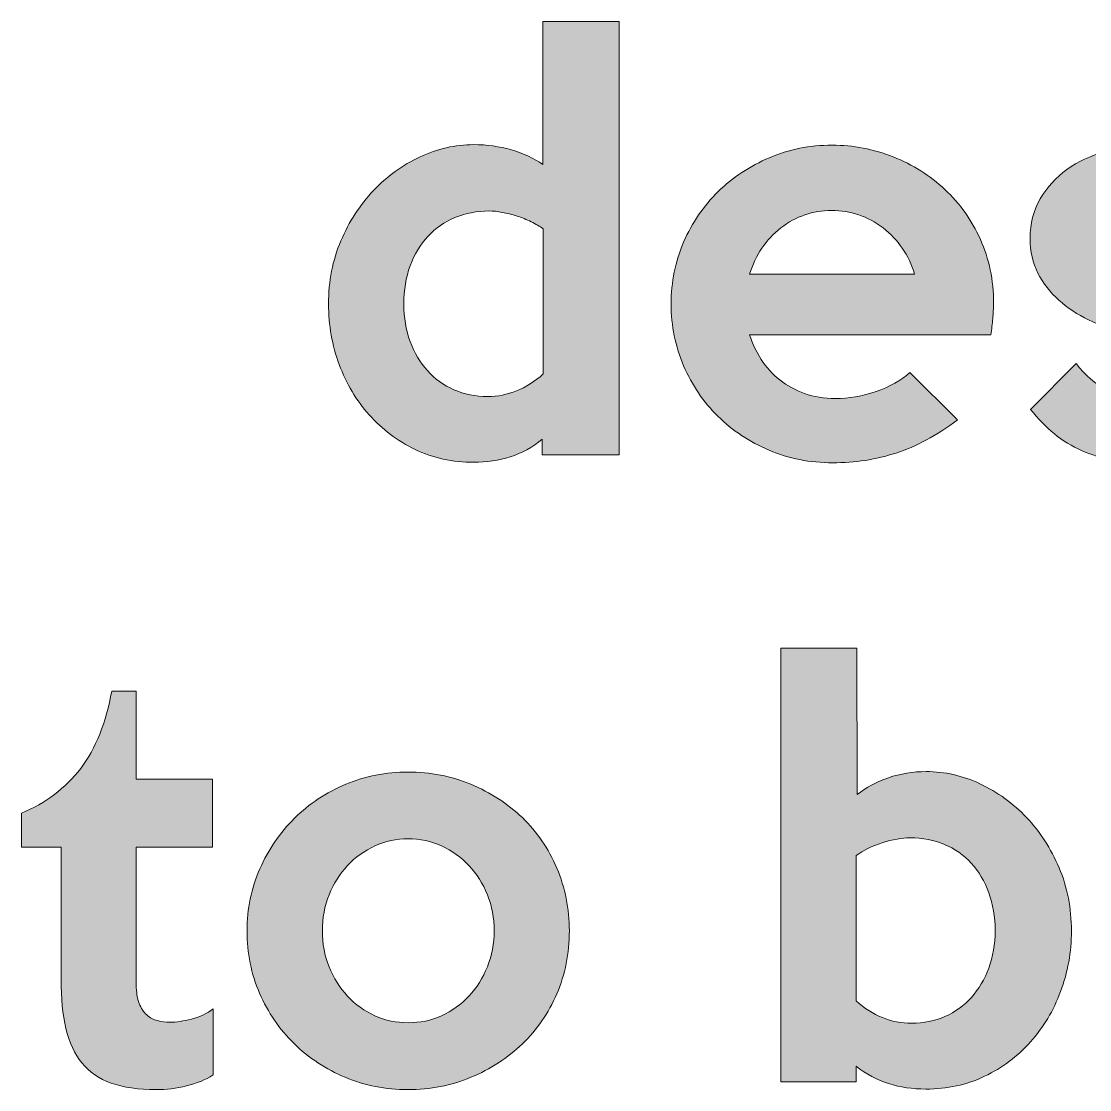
# Model space of a CAD drawing. Header units: inches. Extents: x -195 to 784, y 103 to 204.
# Drawn here: x 377.55 to 387.78, y 122.42 to 132.64 of the extents above; entities that cross this region are included whole.
import ezdxf

# ---------------------------------------------------------------- set-up
doc = ezdxf.new("R2010")
doc.units = ezdxf.units.IN
doc.header["$MEASUREMENT"] = 0
doc.layers.add('Layer 1', color=7, linetype='Continuous')

# ---------------------------------------------------------------- blocks, each defined once
blk = doc.blocks.new('block 14')
at = {"layer": 'Layer 1', "true_color": 0xffffff}
h = blk.add_hatch(color=7, dxfattribs=at)
h.dxf.hatch_style = 2
edge = h.paths.add_edge_path()
edge.add_spline(control_points=[(383.271, 128.493), (383.271, 128.493), (382.536, 128.493), (382.536, 128.493), (382.536, 128.493), (382.536, 128.643), (382.536, 128.643), (382.443, 128.566), (382.341, 128.51), (382.231, 128.475), (382.121, 128.44), (382.004, 128.423), (381.881, 128.423), (381.678, 128.423), (381.491, 128.463), (381.321, 128.545), (381.151, 128.627), (381.004, 128.737), (380.881, 128.876), (380.757, 129.014), (380.662, 129.175), (380.594, 129.358), (380.526, 129.541), (380.491, 129.735), (380.491, 129.938), (380.491, 130.155), (380.53, 130.356), (380.609, 130.541), (380.687, 130.726), (380.792, 130.886), (380.921, 131.023), (381.051, 131.16), (381.199, 131.267), (381.367, 131.346), (381.533, 131.424), (381.705, 131.463), (381.881, 131.463), (382.005, 131.463), (382.125, 131.446), (382.242, 131.413), (382.358, 131.379), (382.458, 131.333), (382.542, 131.273), (382.542, 131.273), (382.542, 132.643), (382.542, 132.643), (382.542, 132.643), (383.272, 132.643), (383.272, 132.643), (383.272, 132.643), (383.272, 128.493), (383.272, 128.493), (383.272, 128.493), (383.271, 128.493), (383.271, 128.493)], knot_values=[0, 0, 0, 0, 1, 1, 1, 2, 2, 2, 3, 3, 3, 4, 4, 4, 5, 5, 5, 6, 6, 6, 7, 7, 7, 8, 8, 8, 9, 9, 9, 10, 10, 10, 11, 11, 11, 12, 12, 12, 13, 13, 13, 14, 14, 14, 15, 15, 15, 16, 16, 16, 17, 17, 17, 18, 18, 18, 18], degree=3, periodic=1)
edge = h.paths.add_edge_path()
edge.add_spline(control_points=[(382.546, 129.268), (382.546, 129.268), (382.546, 130.658), (382.546, 130.658), (382.512, 130.681), (382.474, 130.703), (382.43, 130.725), (382.387, 130.747), (382.342, 130.765), (382.295, 130.78), (382.248, 130.795), (382.201, 130.806), (382.154, 130.815), (382.108, 130.824), (382.066, 130.828), (382.029, 130.828), (381.909, 130.828), (381.8, 130.806), (381.7, 130.765), (381.602, 130.723), (381.516, 130.664), (381.442, 130.585), (381.369, 130.506), (381.312, 130.413), (381.272, 130.302), (381.232, 130.193), (381.211, 130.071), (381.211, 129.937), (381.211, 129.808), (381.232, 129.688), (381.272, 129.58), (381.312, 129.472), (381.367, 129.378), (381.438, 129.3), (381.507, 129.221), (381.592, 129.16), (381.691, 129.117), (381.79, 129.074), (381.898, 129.052), (382.014, 129.052), (382.205, 129.053), (382.382, 129.124), (382.546, 129.268)], knot_values=[0, 0, 0, 0, 1, 1, 1, 2, 2, 2, 3, 3, 3, 4, 4, 4, 5, 5, 5, 6, 6, 6, 7, 7, 7, 8, 8, 8, 9, 9, 9, 10, 10, 10, 11, 11, 11, 12, 12, 12, 13, 13, 13, 14, 14, 14, 14], degree=3, periodic=1)
h = blk.add_hatch(color=7, dxfattribs=at)
h.dxf.hatch_style = 2
edge = h.paths.add_edge_path()
edge.add_spline(control_points=[(386.856, 129.943), (386.856, 129.896), (386.853, 129.848), (386.848, 129.798), (386.844, 129.748), (386.838, 129.696), (386.831, 129.643), (386.831, 129.643), (384.521, 129.643), (384.521, 129.643), (384.548, 129.56), (384.585, 129.48), (384.633, 129.406), (384.681, 129.331), (384.741, 129.266), (384.811, 129.211), (384.881, 129.156), (384.96, 129.112), (385.048, 129.08), (385.137, 129.049), (385.234, 129.033), (385.341, 129.033), (385.471, 129.033), (385.601, 129.055), (385.731, 129.1), (385.861, 129.145), (385.969, 129.206), (386.056, 129.283), (386.056, 129.283), (386.511, 128.828), (386.511, 128.828), (386.311, 128.678), (386.115, 128.572), (385.923, 128.511), (385.731, 128.449), (385.529, 128.418), (385.316, 128.418), (385.099, 128.418), (384.896, 128.458), (384.708, 128.538), (384.52, 128.619), (384.357, 128.726), (384.218, 128.863), (384.079, 129), (383.97, 129.161), (383.89, 129.346), (383.81, 129.531), (383.77, 129.728), (383.77, 129.938), (383.77, 130.148), (383.81, 130.346), (383.89, 130.531), (383.97, 130.716), (384.08, 130.876), (384.22, 131.014), (384.36, 131.15), (384.524, 131.258), (384.711, 131.338), (384.898, 131.418), (385.097, 131.458), (385.311, 131.458), (385.514, 131.458), (385.709, 131.421), (385.895, 131.346), (386.082, 131.271), (386.247, 131.167), (386.39, 131.034), (386.534, 130.9), (386.647, 130.741), (386.73, 130.556), (386.814, 130.371), (386.856, 130.166), (386.856, 129.943)], knot_values=[0, 0, 0, 0, 1, 1, 1, 2, 2, 2, 3, 3, 3, 4, 4, 4, 5, 5, 5, 6, 6, 6, 7, 7, 7, 8, 8, 8, 9, 9, 9, 10, 10, 10, 11, 11, 11, 12, 12, 12, 13, 13, 13, 14, 14, 14, 15, 15, 15, 16, 16, 16, 17, 17, 17, 18, 18, 18, 19, 19, 19, 20, 20, 20, 21, 21, 21, 22, 22, 22, 23, 23, 23, 24, 24, 24, 24], degree=3, periodic=1)
edge = h.paths.add_edge_path()
edge.add_spline(control_points=[(386.101, 130.223), (386.044, 130.407), (385.943, 130.554), (385.798, 130.666), (385.654, 130.777), (385.489, 130.833), (385.306, 130.833), (385.126, 130.833), (384.964, 130.777), (384.821, 130.666), (384.678, 130.554), (384.578, 130.407), (384.521, 130.223), (384.521, 130.223), (386.101, 130.223), (386.101, 130.223)], knot_values=[0, 0, 0, 0, 1, 1, 1, 2, 2, 2, 3, 3, 3, 4, 4, 4, 5, 5, 5, 5], degree=3, periodic=1)
h = blk.add_hatch(color=7, dxfattribs=at)
h.dxf.hatch_style = 2
edge = h.paths.add_edge_path()
edge.add_spline(control_points=[(389.426, 129.303), (389.426, 129.159), (389.392, 129.032), (389.325, 128.92), (389.259, 128.809), (389.172, 128.715), (389.065, 128.64), (388.959, 128.565), (388.838, 128.509), (388.705, 128.471), (388.571, 128.432), (388.439, 128.413), (388.309, 128.413), (388.088, 128.413), (387.885, 128.453), (387.699, 128.535), (387.514, 128.617), (387.352, 128.748), (387.211, 128.928), (387.211, 128.928), (387.646, 129.368), (387.646, 129.368), (387.732, 129.258), (387.832, 129.172), (387.946, 129.11), (388.059, 129.049), (388.181, 129.018), (388.311, 129.018), (388.424, 129.018), (388.519, 129.039), (388.594, 129.08), (388.668, 129.122), (388.706, 129.185), (388.706, 129.268), (388.706, 129.355), (388.652, 129.427), (388.546, 129.486), (388.439, 129.544), (388.289, 129.601), (388.096, 129.658), (387.983, 129.691), (387.872, 129.734), (387.766, 129.785), (387.659, 129.837), (387.564, 129.9), (387.481, 129.975), (387.398, 130.05), (387.331, 130.136), (387.281, 130.233), (387.231, 130.329), (387.206, 130.441), (387.206, 130.567), (387.206, 130.707), (387.238, 130.833), (387.303, 130.945), (387.368, 131.056), (387.454, 131.15), (387.559, 131.225), (387.664, 131.3), (387.784, 131.357), (387.918, 131.397), (388.051, 131.437), (388.186, 131.457), (388.324, 131.457), (388.765, 131.457), (389.125, 131.29), (389.406, 130.957), (389.406, 130.957), (388.976, 130.522), (388.976, 130.522), (388.893, 130.626), (388.797, 130.707), (388.69, 130.768), (388.584, 130.828), (388.467, 130.857), (388.34, 130.857), (388.297, 130.857), (388.251, 130.852), (388.203, 130.84), (388.154, 130.828), (388.109, 130.812), (388.068, 130.79), (388.026, 130.768), (387.992, 130.74), (387.965, 130.705), (387.939, 130.67), (387.926, 130.631), (387.926, 130.587), (387.926, 130.51), (387.976, 130.444), (388.078, 130.388), (388.18, 130.331), (388.325, 130.274), (388.515, 130.217), (388.639, 130.181), (388.756, 130.134), (388.865, 130.078), (388.976, 130.021), (389.072, 129.955), (389.155, 129.88), (389.239, 129.805), (389.304, 129.72), (389.353, 129.625), (389.401, 129.531), (389.426, 129.423), (389.426, 129.303)], knot_values=[0, 0, 0, 0, 1, 1, 1, 2, 2, 2, 3, 3, 3, 4, 4, 4, 5, 5, 5, 6, 6, 6, 7, 7, 7, 8, 8, 8, 9, 9, 9, 10, 10, 10, 11, 11, 11, 12, 12, 12, 13, 13, 13, 14, 14, 14, 15, 15, 15, 16, 16, 16, 17, 17, 17, 18, 18, 18, 19, 19, 19, 20, 20, 20, 21, 21, 21, 22, 22, 22, 23, 23, 23, 24, 24, 24, 25, 25, 25, 26, 26, 26, 27, 27, 27, 28, 28, 28, 29, 29, 29, 30, 30, 30, 31, 31, 31, 32, 32, 32, 33, 33, 33, 34, 34, 34, 35, 35, 35, 35], degree=3, periodic=1)
at = {"layer": 'Layer 1', "lineweight": 0}
for points, knots in [([(383.271, 128.493), (383.271, 128.493), (382.536, 128.493), (382.536, 128.493), (382.536, 128.493), (382.536, 128.643), (382.536, 128.643), (382.443, 128.566), (382.341, 128.51), (382.231, 128.475), (382.121, 128.44), (382.004, 128.423), (381.881, 128.423), (381.678, 128.423), (381.491, 128.463), (381.321, 128.545), (381.151, 128.627), (381.004, 128.737), (380.881, 128.876), (380.757, 129.014), (380.662, 129.175), (380.594, 129.358), (380.526, 129.541), (380.491, 129.735), (380.491, 129.938), (380.491, 130.155), (380.53, 130.356), (380.609, 130.541), (380.687, 130.726), (380.792, 130.886), (380.921, 131.023), (381.051, 131.16), (381.199, 131.267), (381.367, 131.346), (381.533, 131.424), (381.705, 131.463), (381.881, 131.463), (382.005, 131.463), (382.125, 131.446), (382.242, 131.413), (382.358, 131.379), (382.458, 131.333), (382.542, 131.273), (382.542, 131.273), (382.542, 132.643), (382.542, 132.643), (382.542, 132.643), (383.272, 132.643), (383.272, 132.643), (383.272, 132.643), (383.272, 128.493), (383.272, 128.493), (383.272, 128.493), (383.271, 128.493), (383.271, 128.493)], [0, 0, 0, 0, 1, 1, 1, 2, 2, 2, 3, 3, 3, 4, 4, 4, 5, 5, 5, 6, 6, 6, 7, 7, 7, 8, 8, 8, 9, 9, 9, 10, 10, 10, 11, 11, 11, 12, 12, 12, 13, 13, 13, 14, 14, 14, 15, 15, 15, 16, 16, 16, 17, 17, 17, 18, 18, 18, 18]), ([(386.856, 129.943), (386.856, 129.896), (386.853, 129.848), (386.848, 129.798), (386.844, 129.748), (386.838, 129.696), (386.831, 129.643), (386.831, 129.643), (384.521, 129.643), (384.521, 129.643), (384.548, 129.56), (384.585, 129.48), (384.633, 129.406), (384.681, 129.331), (384.741, 129.266), (384.811, 129.211), (384.881, 129.156), (384.96, 129.112), (385.048, 129.08), (385.137, 129.049), (385.234, 129.033), (385.341, 129.033), (385.471, 129.033), (385.601, 129.055), (385.731, 129.1), (385.861, 129.145), (385.969, 129.206), (386.056, 129.283), (386.056, 129.283), (386.511, 128.828), (386.511, 128.828), (386.311, 128.678), (386.115, 128.572), (385.923, 128.511), (385.731, 128.449), (385.529, 128.418), (385.316, 128.418), (385.099, 128.418), (384.896, 128.458), (384.708, 128.538), (384.52, 128.619), (384.357, 128.726), (384.218, 128.863), (384.079, 129), (383.97, 129.161), (383.89, 129.346), (383.81, 129.531), (383.77, 129.728), (383.77, 129.938), (383.77, 130.148), (383.81, 130.346), (383.89, 130.531), (383.97, 130.716), (384.08, 130.876), (384.22, 131.014), (384.36, 131.15), (384.524, 131.258), (384.711, 131.338), (384.898, 131.418), (385.097, 131.458), (385.311, 131.458), (385.514, 131.458), (385.709, 131.421), (385.895, 131.346), (386.082, 131.271), (386.247, 131.167), (386.39, 131.034), (386.534, 130.9), (386.647, 130.741), (386.73, 130.556), (386.814, 130.371), (386.856, 130.166), (386.856, 129.943)], [0, 0, 0, 0, 1, 1, 1, 2, 2, 2, 3, 3, 3, 4, 4, 4, 5, 5, 5, 6, 6, 6, 7, 7, 7, 8, 8, 8, 9, 9, 9, 10, 10, 10, 11, 11, 11, 12, 12, 12, 13, 13, 13, 14, 14, 14, 15, 15, 15, 16, 16, 16, 17, 17, 17, 18, 18, 18, 19, 19, 19, 20, 20, 20, 21, 21, 21, 22, 22, 22, 23, 23, 23, 24, 24, 24, 24]), ([(389.426, 129.303), (389.426, 129.159), (389.392, 129.032), (389.325, 128.92), (389.259, 128.809), (389.172, 128.715), (389.065, 128.64), (388.959, 128.565), (388.838, 128.509), (388.705, 128.471), (388.571, 128.432), (388.439, 128.413), (388.309, 128.413), (388.088, 128.413), (387.885, 128.453), (387.699, 128.535), (387.514, 128.617), (387.352, 128.748), (387.211, 128.928), (387.211, 128.928), (387.646, 129.368), (387.646, 129.368), (387.732, 129.258), (387.832, 129.172), (387.946, 129.11), (388.059, 129.049), (388.181, 129.018), (388.311, 129.018), (388.424, 129.018), (388.519, 129.039), (388.594, 129.08), (388.668, 129.122), (388.706, 129.185), (388.706, 129.268), (388.706, 129.355), (388.652, 129.427), (388.546, 129.486), (388.439, 129.544), (388.289, 129.601), (388.096, 129.658), (387.983, 129.691), (387.872, 129.734), (387.766, 129.785), (387.659, 129.837), (387.564, 129.9), (387.481, 129.975), (387.398, 130.05), (387.331, 130.136), (387.281, 130.233), (387.231, 130.329), (387.206, 130.441), (387.206, 130.567), (387.206, 130.707), (387.238, 130.833), (387.303, 130.945), (387.368, 131.056), (387.454, 131.15), (387.559, 131.225), (387.664, 131.3), (387.784, 131.357), (387.918, 131.397), (388.051, 131.437), (388.186, 131.457), (388.324, 131.457), (388.765, 131.457), (389.125, 131.29), (389.406, 130.957), (389.406, 130.957), (388.976, 130.522), (388.976, 130.522), (388.893, 130.626), (388.797, 130.707), (388.69, 130.768), (388.584, 130.828), (388.467, 130.857), (388.34, 130.857), (388.297, 130.857), (388.251, 130.852), (388.203, 130.84), (388.154, 130.828), (388.109, 130.812), (388.068, 130.79), (388.026, 130.768), (387.992, 130.74), (387.965, 130.705), (387.939, 130.67), (387.926, 130.631), (387.926, 130.587), (387.926, 130.51), (387.976, 130.444), (388.078, 130.388), (388.18, 130.331), (388.325, 130.274), (388.515, 130.217), (388.639, 130.181), (388.756, 130.134), (388.865, 130.078), (388.976, 130.021), (389.072, 129.955), (389.155, 129.88), (389.239, 129.805), (389.304, 129.72), (389.353, 129.625), (389.401, 129.531), (389.426, 129.423), (389.426, 129.303)], [0, 0, 0, 0, 1, 1, 1, 2, 2, 2, 3, 3, 3, 4, 4, 4, 5, 5, 5, 6, 6, 6, 7, 7, 7, 8, 8, 8, 9, 9, 9, 10, 10, 10, 11, 11, 11, 12, 12, 12, 13, 13, 13, 14, 14, 14, 15, 15, 15, 16, 16, 16, 17, 17, 17, 18, 18, 18, 19, 19, 19, 20, 20, 20, 21, 21, 21, 22, 22, 22, 23, 23, 23, 24, 24, 24, 25, 25, 25, 26, 26, 26, 27, 27, 27, 28, 28, 28, 29, 29, 29, 30, 30, 30, 31, 31, 31, 32, 32, 32, 33, 33, 33, 34, 34, 34, 35, 35, 35, 35]), ([(382.546, 129.268), (382.546, 129.268), (382.546, 130.658), (382.546, 130.658), (382.512, 130.681), (382.474, 130.703), (382.43, 130.725), (382.387, 130.747), (382.342, 130.765), (382.295, 130.78), (382.248, 130.795), (382.201, 130.806), (382.154, 130.815), (382.108, 130.824), (382.066, 130.828), (382.029, 130.828), (381.909, 130.828), (381.8, 130.806), (381.7, 130.765), (381.602, 130.723), (381.516, 130.664), (381.442, 130.585), (381.369, 130.506), (381.312, 130.413), (381.272, 130.302), (381.232, 130.193), (381.211, 130.071), (381.211, 129.937), (381.211, 129.808), (381.232, 129.688), (381.272, 129.58), (381.312, 129.472), (381.367, 129.378), (381.438, 129.3), (381.507, 129.221), (381.592, 129.16), (381.691, 129.117), (381.79, 129.074), (381.898, 129.052), (382.014, 129.052), (382.205, 129.053), (382.382, 129.124), (382.546, 129.268)], [0, 0, 0, 0, 1, 1, 1, 2, 2, 2, 3, 3, 3, 4, 4, 4, 5, 5, 5, 6, 6, 6, 7, 7, 7, 8, 8, 8, 9, 9, 9, 10, 10, 10, 11, 11, 11, 12, 12, 12, 13, 13, 13, 14, 14, 14, 14]), ([(386.101, 130.223), (386.044, 130.407), (385.943, 130.554), (385.798, 130.666), (385.654, 130.777), (385.489, 130.833), (385.306, 130.833), (385.126, 130.833), (384.964, 130.777), (384.821, 130.666), (384.678, 130.554), (384.578, 130.407), (384.521, 130.223), (384.521, 130.223), (386.101, 130.223), (386.101, 130.223)], [0, 0, 0, 0, 1, 1, 1, 2, 2, 2, 3, 3, 3, 4, 4, 4, 5, 5, 5, 5])]:
    blk.add_open_spline(points, degree=3, knots=knots, dxfattribs=at)
blk = doc.blocks.new('block 15')
at = {"layer": 'Layer 1', "true_color": 0xffffff}
h = blk.add_hatch(color=7, dxfattribs=at)
h.dxf.hatch_style = 2
edge = h.paths.add_edge_path()
edge.add_spline(control_points=[(387.601, 123.938), (387.601, 123.734), (387.567, 123.541), (387.498, 123.358), (387.43, 123.174), (387.333, 123.013), (387.21, 122.875), (387.087, 122.737), (386.939, 122.627), (386.769, 122.545), (386.599, 122.463), (386.412, 122.423), (386.208, 122.423), (386.081, 122.423), (385.962, 122.44), (385.852, 122.475), (385.742, 122.51), (385.638, 122.566), (385.541, 122.642), (385.541, 122.642), (385.541, 122.492), (385.541, 122.492), (385.541, 122.492), (384.821, 122.492), (384.821, 122.492), (384.821, 122.492), (384.821, 126.642), (384.821, 126.642), (384.821, 126.642), (385.546, 126.642), (385.546, 126.642), (385.546, 126.642), (385.552, 125.242), (385.552, 125.242), (385.634, 125.309), (385.734, 125.363), (385.849, 125.403), (385.964, 125.442), (386.085, 125.462), (386.211, 125.462), (386.388, 125.462), (386.56, 125.423), (386.726, 125.345), (386.893, 125.266), (387.042, 125.159), (387.172, 125.023), (387.301, 124.886), (387.405, 124.725), (387.484, 124.54), (387.563, 124.355), (387.601, 124.155), (387.601, 123.938)], knot_values=[0, 0, 0, 0, 1, 1, 1, 2, 2, 2, 3, 3, 3, 4, 4, 4, 5, 5, 5, 6, 6, 6, 7, 7, 7, 8, 8, 8, 9, 9, 9, 10, 10, 10, 11, 11, 11, 12, 12, 12, 13, 13, 13, 14, 14, 14, 15, 15, 15, 16, 16, 16, 17, 17, 17, 17], degree=3, periodic=1)
edge = h.paths.add_edge_path()
edge.add_spline(control_points=[(386.871, 123.938), (386.871, 124.071), (386.851, 124.193), (386.811, 124.303), (386.771, 124.413), (386.715, 124.507), (386.643, 124.585), (386.571, 124.664), (386.486, 124.724), (386.386, 124.765), (386.288, 124.807), (386.178, 124.828), (386.057, 124.828), (385.98, 124.828), (385.892, 124.812), (385.791, 124.781), (385.691, 124.749), (385.608, 124.708), (385.541, 124.658), (385.541, 124.658), (385.541, 123.268), (385.541, 123.268), (385.698, 123.125), (385.875, 123.053), (386.073, 123.053), (386.186, 123.053), (386.292, 123.075), (386.391, 123.118), (386.49, 123.161), (386.575, 123.222), (386.644, 123.301), (386.715, 123.379), (386.77, 123.473), (386.811, 123.581), (386.851, 123.689), (386.871, 123.808), (386.871, 123.938)], knot_values=[0, 0, 0, 0, 1, 1, 1, 2, 2, 2, 3, 3, 3, 4, 4, 4, 5, 5, 5, 6, 6, 6, 7, 7, 7, 8, 8, 8, 9, 9, 9, 10, 10, 10, 11, 11, 11, 12, 12, 12, 12], degree=3, periodic=1)
h = blk.add_hatch(color=7, dxfattribs=at)
h.dxf.hatch_style = 2
edge = h.paths.add_edge_path()
edge.add_spline(control_points=[(379.386, 122.558), (379.313, 122.511), (379.228, 122.477), (379.131, 122.453), (379.035, 122.43), (378.938, 122.418), (378.841, 122.418), (378.671, 122.418), (378.528, 122.439), (378.411, 122.48), (378.294, 122.522), (378.201, 122.586), (378.131, 122.673), (378.061, 122.759), (378.01, 122.869), (377.978, 123.003), (377.947, 123.136), (377.931, 123.293), (377.931, 123.473), (377.931, 123.473), (377.931, 124.738), (377.931, 124.738), (377.931, 124.738), (377.551, 124.738), (377.551, 124.738), (377.551, 124.738), (377.551, 125.063), (377.551, 125.063), (377.784, 125.159), (377.973, 125.303), (378.119, 125.493), (378.263, 125.683), (378.362, 125.93), (378.416, 126.233), (378.416, 126.233), (378.651, 126.233), (378.651, 126.233), (378.651, 126.233), (378.651, 125.388), (378.651, 125.388), (378.651, 125.388), (379.381, 125.388), (379.381, 125.388), (379.381, 125.388), (379.381, 124.738), (379.381, 124.738), (379.381, 124.738), (378.651, 124.738), (378.651, 124.738), (378.651, 124.738), (378.651, 123.423), (378.651, 123.423), (378.651, 123.35), (378.66, 123.289), (378.678, 123.243), (378.697, 123.196), (378.721, 123.159), (378.751, 123.133), (378.781, 123.106), (378.815, 123.087), (378.853, 123.078), (378.892, 123.068), (378.933, 123.063), (378.976, 123.063), (379.033, 123.063), (379.101, 123.073), (379.181, 123.093), (379.262, 123.113), (379.33, 123.146), (379.386, 123.192), (379.386, 123.192), (379.386, 122.558), (379.386, 122.558), (379.386, 122.558), (379.386, 122.558), (379.386, 122.558)], knot_values=[0, 0, 0, 0, 1, 1, 1, 2, 2, 2, 3, 3, 3, 4, 4, 4, 5, 5, 5, 6, 6, 6, 7, 7, 7, 8, 8, 8, 9, 9, 9, 10, 10, 10, 11, 11, 11, 12, 12, 12, 13, 13, 13, 14, 14, 14, 15, 15, 15, 16, 16, 16, 17, 17, 17, 18, 18, 18, 19, 19, 19, 20, 20, 20, 21, 21, 21, 22, 22, 22, 23, 23, 23, 24, 24, 24, 25, 25, 25, 25], degree=3, periodic=1)
h = blk.add_hatch(color=7, dxfattribs=at)
h.dxf.hatch_style = 2
edge = h.paths.add_edge_path()
edge.add_spline(control_points=[(382.796, 123.938), (382.796, 123.721), (382.756, 123.52), (382.676, 123.335), (382.596, 123.151), (382.486, 122.99), (382.346, 122.856), (382.206, 122.721), (382.042, 122.614), (381.854, 122.536), (381.666, 122.457), (381.464, 122.418), (381.251, 122.418), (381.038, 122.418), (380.838, 122.457), (380.651, 122.536), (380.465, 122.614), (380.301, 122.721), (380.161, 122.858), (380.022, 122.995), (379.911, 123.156), (379.831, 123.341), (379.751, 123.525), (379.711, 123.725), (379.711, 123.938), (379.711, 124.148), (379.752, 124.345), (379.833, 124.53), (379.915, 124.716), (380.026, 124.877), (380.166, 125.015), (380.305, 125.154), (380.469, 125.262), (380.656, 125.34), (380.843, 125.419), (381.041, 125.458), (381.251, 125.458), (381.464, 125.458), (381.666, 125.419), (381.854, 125.34), (382.042, 125.262), (382.206, 125.155), (382.346, 125.021), (382.486, 124.886), (382.596, 124.725), (382.676, 124.538), (382.756, 124.351), (382.796, 124.151), (382.796, 123.938)], knot_values=[0, 0, 0, 0, 1, 1, 1, 2, 2, 2, 3, 3, 3, 4, 4, 4, 5, 5, 5, 6, 6, 6, 7, 7, 7, 8, 8, 8, 9, 9, 9, 10, 10, 10, 11, 11, 11, 12, 12, 12, 13, 13, 13, 14, 14, 14, 15, 15, 15, 16, 16, 16, 16], degree=3, periodic=1)
edge = h.paths.add_edge_path()
edge.add_spline(control_points=[(382.076, 123.938), (382.076, 124.061), (382.055, 124.176), (382.011, 124.283), (381.968, 124.39), (381.91, 124.483), (381.834, 124.563), (381.76, 124.643), (381.672, 124.705), (381.573, 124.75), (381.473, 124.795), (381.367, 124.818), (381.254, 124.818), (381.141, 124.818), (381.034, 124.795), (380.935, 124.75), (380.835, 124.705), (380.748, 124.643), (380.673, 124.563), (380.598, 124.483), (380.54, 124.39), (380.496, 124.283), (380.453, 124.176), (380.432, 124.061), (380.432, 123.938), (380.432, 123.814), (380.453, 123.699), (380.496, 123.593), (380.54, 123.486), (380.598, 123.393), (380.673, 123.313), (380.748, 123.232), (380.835, 123.17), (380.935, 123.125), (381.034, 123.08), (381.141, 123.058), (381.254, 123.058), (381.367, 123.058), (381.473, 123.08), (381.573, 123.125), (381.672, 123.17), (381.76, 123.233), (381.834, 123.313), (381.91, 123.393), (381.968, 123.486), (382.011, 123.593), (382.055, 123.7), (382.076, 123.815), (382.076, 123.938)], knot_values=[0, 0, 0, 0, 1, 1, 1, 2, 2, 2, 3, 3, 3, 4, 4, 4, 5, 5, 5, 6, 6, 6, 7, 7, 7, 8, 8, 8, 9, 9, 9, 10, 10, 10, 11, 11, 11, 12, 12, 12, 13, 13, 13, 14, 14, 14, 15, 15, 15, 16, 16, 16, 16], degree=3, periodic=1)
at = {"layer": 'Layer 1', "lineweight": 0}
for points, knots in [([(387.601, 123.938), (387.601, 123.734), (387.567, 123.541), (387.498, 123.358), (387.43, 123.174), (387.333, 123.013), (387.21, 122.875), (387.087, 122.737), (386.939, 122.627), (386.769, 122.545), (386.599, 122.463), (386.412, 122.423), (386.208, 122.423), (386.081, 122.423), (385.962, 122.44), (385.852, 122.475), (385.742, 122.51), (385.638, 122.566), (385.541, 122.642), (385.541, 122.642), (385.541, 122.492), (385.541, 122.492), (385.541, 122.492), (384.821, 122.492), (384.821, 122.492), (384.821, 122.492), (384.821, 126.642), (384.821, 126.642), (384.821, 126.642), (385.546, 126.642), (385.546, 126.642), (385.546, 126.642), (385.552, 125.242), (385.552, 125.242), (385.634, 125.309), (385.734, 125.363), (385.849, 125.403), (385.964, 125.442), (386.085, 125.462), (386.211, 125.462), (386.388, 125.462), (386.56, 125.423), (386.726, 125.345), (386.893, 125.266), (387.042, 125.159), (387.172, 125.023), (387.301, 124.886), (387.405, 124.725), (387.484, 124.54), (387.563, 124.355), (387.601, 124.155), (387.601, 123.938)], [0, 0, 0, 0, 1, 1, 1, 2, 2, 2, 3, 3, 3, 4, 4, 4, 5, 5, 5, 6, 6, 6, 7, 7, 7, 8, 8, 8, 9, 9, 9, 10, 10, 10, 11, 11, 11, 12, 12, 12, 13, 13, 13, 14, 14, 14, 15, 15, 15, 16, 16, 16, 17, 17, 17, 17]), ([(379.386, 122.558), (379.313, 122.511), (379.228, 122.477), (379.131, 122.453), (379.035, 122.43), (378.938, 122.418), (378.841, 122.418), (378.671, 122.418), (378.528, 122.439), (378.411, 122.48), (378.294, 122.522), (378.201, 122.586), (378.131, 122.673), (378.061, 122.759), (378.01, 122.869), (377.978, 123.003), (377.947, 123.136), (377.931, 123.293), (377.931, 123.473), (377.931, 123.473), (377.931, 124.738), (377.931, 124.738), (377.931, 124.738), (377.551, 124.738), (377.551, 124.738), (377.551, 124.738), (377.551, 125.063), (377.551, 125.063), (377.784, 125.159), (377.973, 125.303), (378.119, 125.493), (378.263, 125.683), (378.362, 125.93), (378.416, 126.233), (378.416, 126.233), (378.651, 126.233), (378.651, 126.233), (378.651, 126.233), (378.651, 125.388), (378.651, 125.388), (378.651, 125.388), (379.381, 125.388), (379.381, 125.388), (379.381, 125.388), (379.381, 124.738), (379.381, 124.738), (379.381, 124.738), (378.651, 124.738), (378.651, 124.738), (378.651, 124.738), (378.651, 123.423), (378.651, 123.423), (378.651, 123.35), (378.66, 123.289), (378.678, 123.243), (378.697, 123.196), (378.721, 123.159), (378.751, 123.133), (378.781, 123.106), (378.815, 123.087), (378.853, 123.078), (378.892, 123.068), (378.933, 123.063), (378.976, 123.063), (379.033, 123.063), (379.101, 123.073), (379.181, 123.093), (379.262, 123.113), (379.33, 123.146), (379.386, 123.192), (379.386, 123.192), (379.386, 122.558), (379.386, 122.558), (379.386, 122.558), (379.386, 122.558), (379.386, 122.558)], [0, 0, 0, 0, 1, 1, 1, 2, 2, 2, 3, 3, 3, 4, 4, 4, 5, 5, 5, 6, 6, 6, 7, 7, 7, 8, 8, 8, 9, 9, 9, 10, 10, 10, 11, 11, 11, 12, 12, 12, 13, 13, 13, 14, 14, 14, 15, 15, 15, 16, 16, 16, 17, 17, 17, 18, 18, 18, 19, 19, 19, 20, 20, 20, 21, 21, 21, 22, 22, 22, 23, 23, 23, 24, 24, 24, 25, 25, 25, 25]), ([(382.796, 123.938), (382.796, 123.721), (382.756, 123.52), (382.676, 123.335), (382.596, 123.151), (382.486, 122.99), (382.346, 122.856), (382.206, 122.721), (382.042, 122.614), (381.854, 122.536), (381.666, 122.457), (381.464, 122.418), (381.251, 122.418), (381.038, 122.418), (380.838, 122.457), (380.651, 122.536), (380.465, 122.614), (380.301, 122.721), (380.161, 122.858), (380.022, 122.995), (379.911, 123.156), (379.831, 123.341), (379.751, 123.525), (379.711, 123.725), (379.711, 123.938), (379.711, 124.148), (379.752, 124.345), (379.833, 124.53), (379.915, 124.716), (380.026, 124.877), (380.166, 125.015), (380.305, 125.154), (380.469, 125.262), (380.656, 125.34), (380.843, 125.419), (381.041, 125.458), (381.251, 125.458), (381.464, 125.458), (381.666, 125.419), (381.854, 125.34), (382.042, 125.262), (382.206, 125.155), (382.346, 125.021), (382.486, 124.886), (382.596, 124.725), (382.676, 124.538), (382.756, 124.351), (382.796, 124.151), (382.796, 123.938)], [0, 0, 0, 0, 1, 1, 1, 2, 2, 2, 3, 3, 3, 4, 4, 4, 5, 5, 5, 6, 6, 6, 7, 7, 7, 8, 8, 8, 9, 9, 9, 10, 10, 10, 11, 11, 11, 12, 12, 12, 13, 13, 13, 14, 14, 14, 15, 15, 15, 16, 16, 16, 16]), ([(382.076, 123.938), (382.076, 124.061), (382.055, 124.176), (382.011, 124.283), (381.968, 124.39), (381.91, 124.483), (381.834, 124.563), (381.76, 124.643), (381.672, 124.705), (381.573, 124.75), (381.473, 124.795), (381.367, 124.818), (381.254, 124.818), (381.141, 124.818), (381.034, 124.795), (380.935, 124.75), (380.835, 124.705), (380.748, 124.643), (380.673, 124.563), (380.598, 124.483), (380.54, 124.39), (380.496, 124.283), (380.453, 124.176), (380.432, 124.061), (380.432, 123.938), (380.432, 123.814), (380.453, 123.699), (380.496, 123.593), (380.54, 123.486), (380.598, 123.393), (380.673, 123.313), (380.748, 123.232), (380.835, 123.17), (380.935, 123.125), (381.034, 123.08), (381.141, 123.058), (381.254, 123.058), (381.367, 123.058), (381.473, 123.08), (381.573, 123.125), (381.672, 123.17), (381.76, 123.233), (381.834, 123.313), (381.91, 123.393), (381.968, 123.486), (382.011, 123.593), (382.055, 123.7), (382.076, 123.815), (382.076, 123.938)], [0, 0, 0, 0, 1, 1, 1, 2, 2, 2, 3, 3, 3, 4, 4, 4, 5, 5, 5, 6, 6, 6, 7, 7, 7, 8, 8, 8, 9, 9, 9, 10, 10, 10, 11, 11, 11, 12, 12, 12, 13, 13, 13, 14, 14, 14, 15, 15, 15, 16, 16, 16, 16]), ([(386.871, 123.938), (386.871, 124.071), (386.851, 124.193), (386.811, 124.303), (386.771, 124.413), (386.715, 124.507), (386.643, 124.585), (386.571, 124.664), (386.486, 124.724), (386.386, 124.765), (386.288, 124.807), (386.178, 124.828), (386.057, 124.828), (385.98, 124.828), (385.892, 124.812), (385.791, 124.781), (385.691, 124.749), (385.608, 124.708), (385.541, 124.658), (385.541, 124.658), (385.541, 123.268), (385.541, 123.268), (385.698, 123.125), (385.875, 123.053), (386.073, 123.053), (386.186, 123.053), (386.292, 123.075), (386.391, 123.118), (386.49, 123.161), (386.575, 123.222), (386.644, 123.301), (386.715, 123.379), (386.77, 123.473), (386.811, 123.581), (386.851, 123.689), (386.871, 123.808), (386.871, 123.938)], [0, 0, 0, 0, 1, 1, 1, 2, 2, 2, 3, 3, 3, 4, 4, 4, 5, 5, 5, 6, 6, 6, 7, 7, 7, 8, 8, 8, 9, 9, 9, 10, 10, 10, 11, 11, 11, 12, 12, 12, 12])]:
    blk.add_open_spline(points, degree=3, knots=knots, dxfattribs=at)
blk = doc.blocks.new('block 11')
at = {"layer": 'Layer 1'}
for name in ['block 14', 'block 15']:
    blk.add_blockref(name, (0, 0), dxfattribs=at)
blk = doc.blocks.new('block 5')
at = {"layer": 'Layer 1'}
blk.add_blockref('block 11', (0, 0), dxfattribs=at)

msp = doc.modelspace()

# ---------------------------------------------------------------- block references
at = {"layer": 'Layer 1'}
msp.add_blockref('block 5', (0, 0), dxfattribs=at)

doc.saveas('drawing.dxf')
